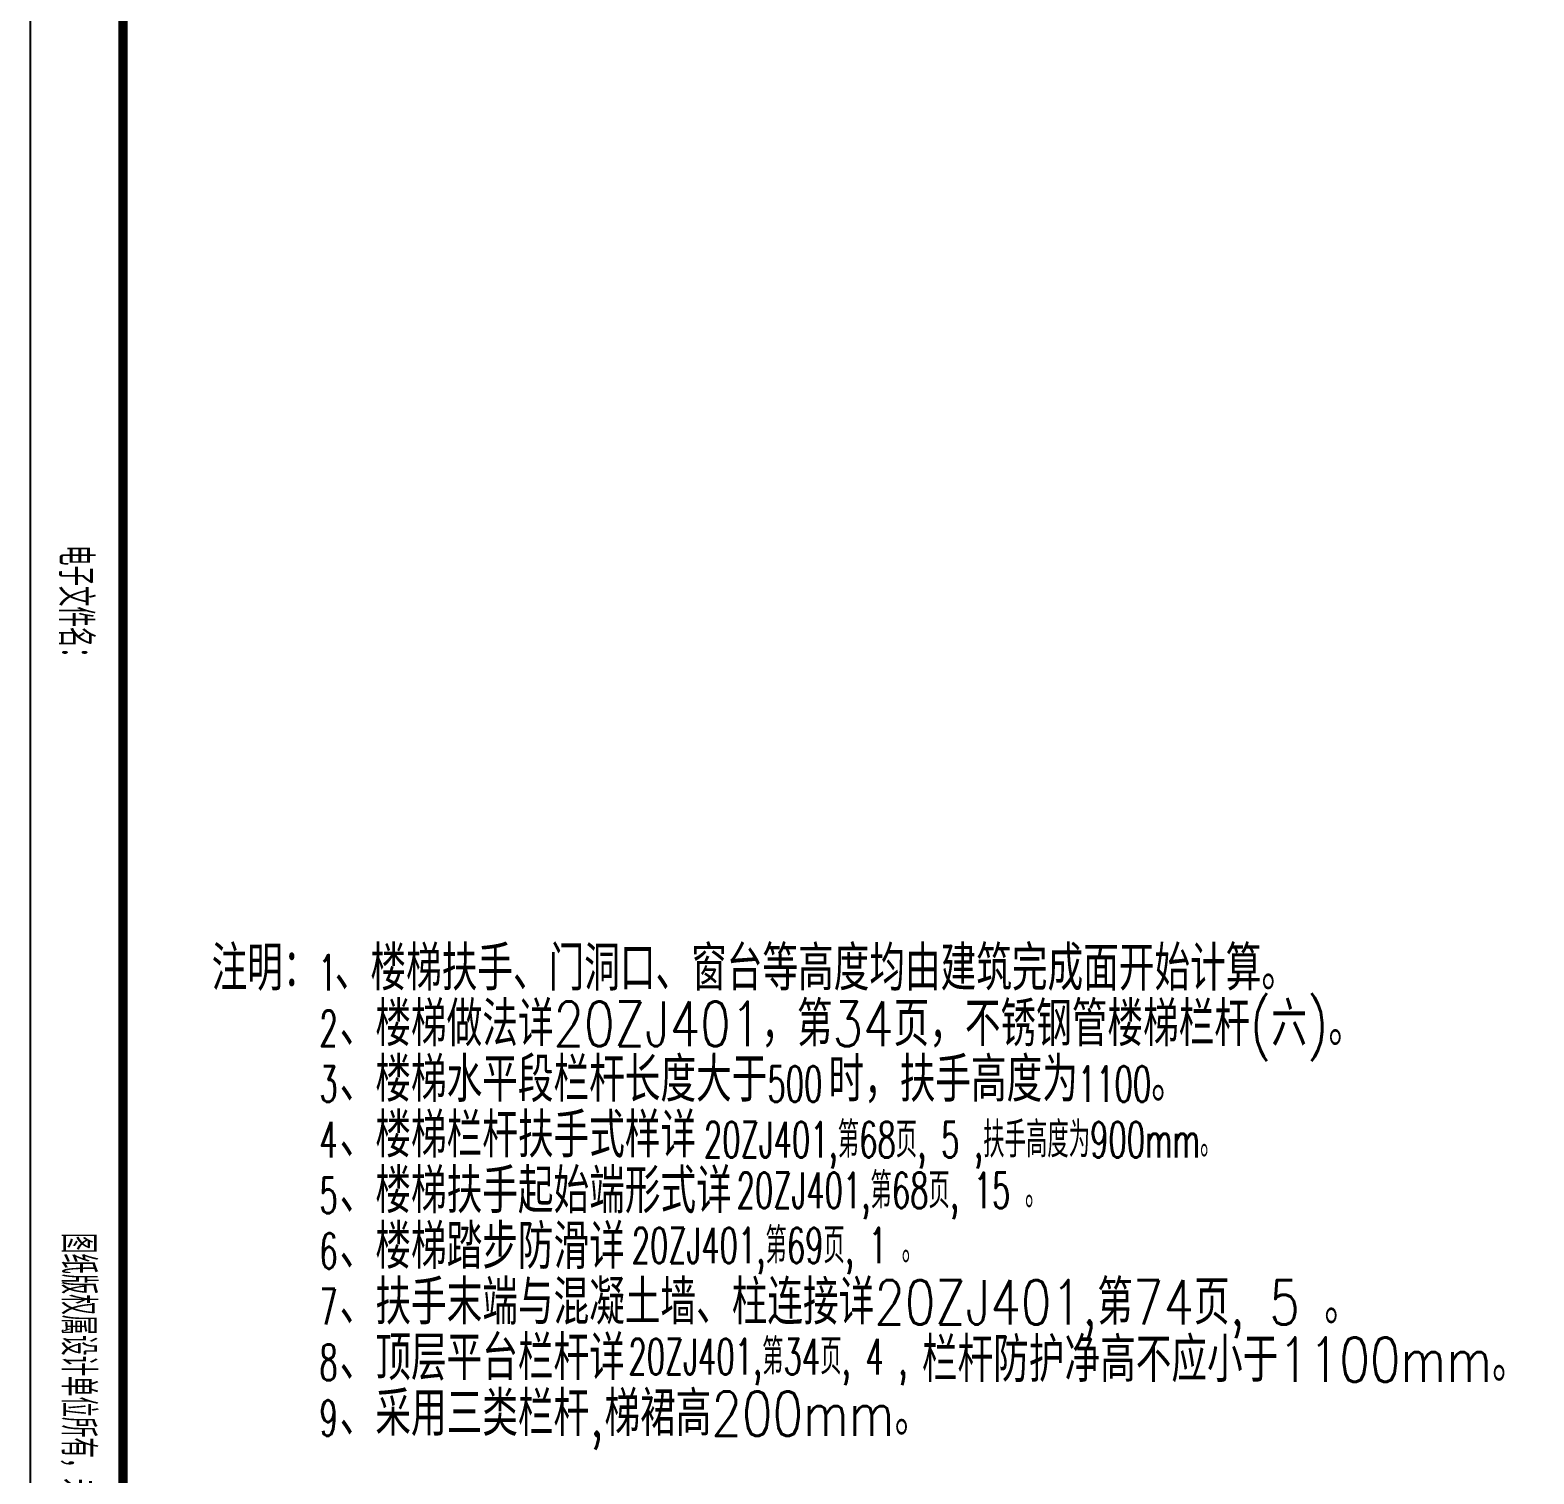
# Model space of a CAD drawing. Extents: x -1041549 to 749950, y -354245 to 17554.
# Drawn here: x 204411 to 212513, y -232683 to -224902 of the extents above; entities that cross this region are included whole.
import ezdxf

# ---------------------------------------------------------------- set-up
doc = ezdxf.new("R2010")
doc.units = 0
doc.header["$LTSCALE"] = 1000
doc.header["$MEASUREMENT"] = 0
for name, color, linetype in [('14', 1, 'Continuous'), ('PUB_TEXT', 7, 'Continuous'), ('PUB_TITLE', 4, 'Continuous')]:
    doc.layers.add(name, color=color, linetype=linetype)
doc.styles.add('hztxt', font='romand_pkpm', dxfattribs={"bigfont": 'gbcbig'})
doc.styles.add('天正2', font='SIMPLEX', dxfattribs={"width": 0.8, "bigfont": 'HZTXT'})

# ---------------------------------------------------------------- blocks, each defined once
blk = doc.blocks.new('$titleblk$00000212')
at = {"layer": '14', "style": 'hztxt', "width": 0.85}
for s, p in [('图纸版权属设计单位所有，未经许可，外人及外单位不得翻印复制作为其他工程之用。', (-124.17, 1.07)), ('电子文件名：', (-198.31, 0.78))]:
    blk.add_text(s, height=3.6, rotation=359.9997, dxfattribs=at).set_placement(p)
blk = doc.blocks.new('A$Ce58e362c')
at = {"layer": 'PUB_TITLE', "xscale": 150, "yscale": 150, "zscale": 150}
blk.add_blockref('$titleblk$00000212', (29680, -76), dxfattribs=at)
blk = doc.blocks.new('LTSM')
at = {"layer": 'PUB_TEXT', "style": '天正2'}
for s, height, width, p in [('注明：', 240, 0.8, (523163.4, -255170)), ('、楼梯扶手、门洞口、窗台等高度均由建筑完成面开始计算。', 240, 0.8, (523827.2, -255170)), ('1', 192, 0.6, (523739.4, -255170)), ('、楼梯做法详20ZJ401，第34页，不锈钢管楼梯栏杆(六)。', 240, 0.8, (523853.7, -255470)), ('2', 192, 0.6, (523744, -255470)), ('、楼梯水平段栏杆长度大于', 240, 0.8, (523853.7, -255770)), ('时，扶手高度为', 240, 0.8, (526486.8, -255770)), ('3', 192, 0.6, (523744, -255770)), ('500', 192, 0.6, (526157.7, -255770)), ('1100', 192, 0.6, (527830.8, -255770)), ('。', 240, 0.8, (528225.8, -255770)), ('、楼梯栏杆扶手式样详', 240, 0.8, (523853.7, -256070)), ('20ZJ401,第68页, 5 ,扶手高度为900mm。', 192, 0.6, (525816.2, -256070)), ('4', 192, 0.6, (523744, -256070)), ('、楼梯扶手起始端形式详', 240, 0.8, (523853.7, -256370)), ('5', 192, 0.6, (523744, -256370)), ('20ZJ401,第68页, 15 。', 192, 0.6, (525992.2, -256343.5)), ('、楼梯踏步防滑详', 240, 0.8, (523853.7, -256670)), ('20ZJ401,第69页, 1 。', 192, 0.6, (525426.7, -256640)), ('6', 192, 0.6, (523744, -256670)), ('、扶手末端与混凝土墙、柱连接详20ZJ401,第74页, 5 。', 240, 0.8, (523853.7, -256970)), ('7', 192, 0.6, (523744, -256970)), ('8', 192, 0.6, (523744, -257270)), ('、顶层平台栏杆详', 240, 0.8, (523853.7, -257270)), ('20ZJ401,第34页, 4 ,', 192, 0.6, (525409, -257238.9)), ('栏杆防护净高不应小于1100mm。', 240, 0.8, (526990.5, -257279.5)), ('、采用三类栏杆,梯裙高200mm。', 240, 0.8, (523853.7, -257570)), ('9', 192, 0.6, (523744, -257570))]:
    blk.add_text(s, height=height, dxfattribs=dict(at, width=width)).set_placement(p)

msp = doc.modelspace()

# ---------------------------------------------------------------- linework, layer by layer
at = {"layer": 'PUB_TITLE'}
msp.add_lwpolyline([(204410.7, -196042.6), (204410.7, -238092.6), (234110.7, -238092.6), (234110.7, -196042.6)], close=True, dxfattribs=at)
at = {"layer": 'PUB_TITLE', "const_width": 50}
msp.add_lwpolyline([(204910.7, -197292.6), (204910.7, -237592.6), (233610.7, -237592.6), (233610.7, -197292.6)], close=True, dxfattribs=at)

# ---------------------------------------------------------------- block references
at = {"xscale": 0.3333333333333333, "yscale": 0.3333333333333333, "zscale": 0.3333333333333333, "rotation": 270}
msp.add_blockref('A$Ce58e362c', (204552.2, -227699.3), dxfattribs=at)
msp.add_blockref('LTSM', (-317774.8, 25092.3))

doc.saveas('drawing.dxf')
